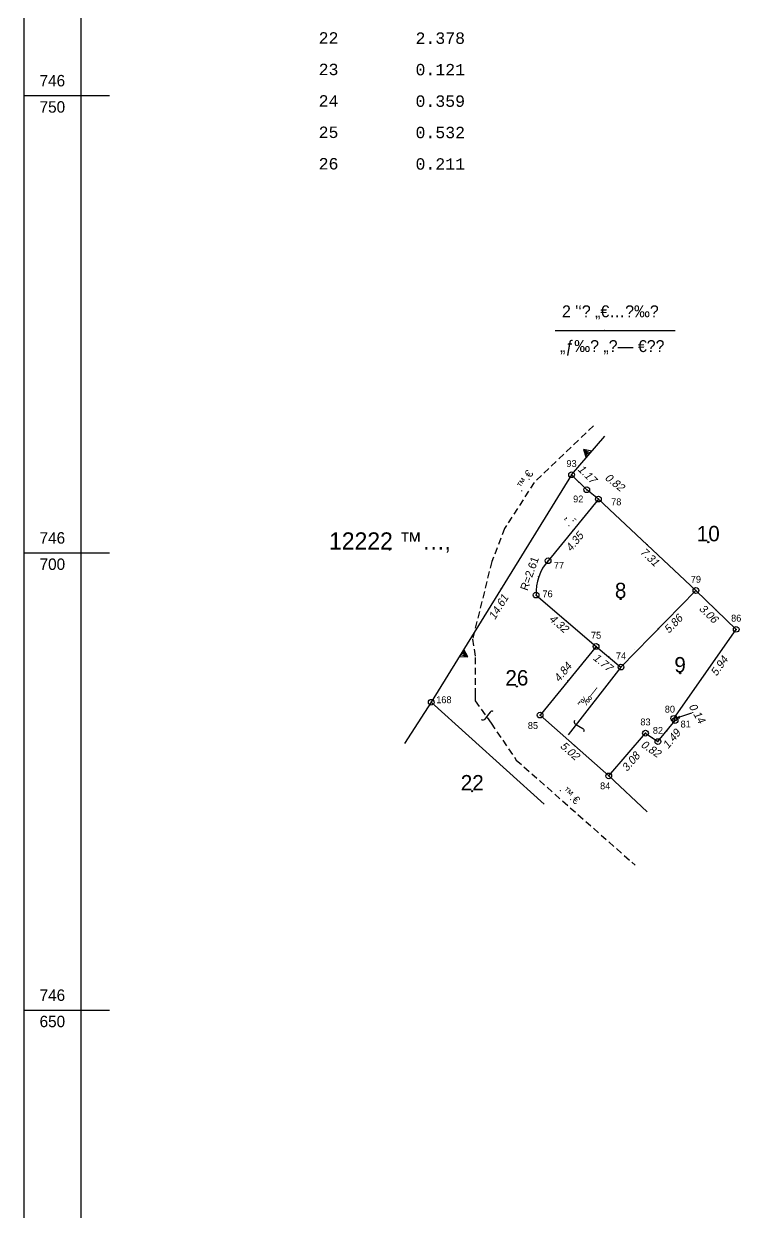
# Model space of a CAD drawing. Header units: millimetres. Extents: x 199469 to 200356, y 746544 to 746866.
# Drawn here: x 199943.8 to 200023.7, y 746627.9 to 746757.8 of the extents above; entities that cross this region are included whole.
import ezdxf
from ezdxf.enums import TextEntityAlignment as Align

# ---------------------------------------------------------------- set-up
doc = ezdxf.new("R2010")
doc.units = ezdxf.units.MM
doc.header["$LTSCALE"] = 3
doc.linetypes.add('DASHED2', pattern=[0.375, 0.25, -0.125])
doc.linetypes.add('HIDDEN', pattern=[0.375, 0.25, -0.125])
for name, color, linetype in [('C1603_1', 7, 'Continuous'), ('C1609_1', 52, 'Continuous'), ('C1611_1', 6, 'Continuous'), ('C1650', 7, 'Continuous'), ('C1650_0_1', 1, 'Continuous'), ('C1656', 7, 'Continuous'), ('C1660_1', 240, 'Continuous'), ('C1680', 7, 'Continuous'), ('C1690', 7, 'Continuous'), ('gvul_temp', 51, 'Continuous'), ('LR_TABLE', 7, 'Continuous'), ('M2200', 80, 'Continuous'), ('M2250', 9, 'Continuous'), ('M2299', 80, 'Continuous'), ('M2404', 9, 'DASHED2'), ('M2602', 9, 'Continuous'), ('M2603', 9, 'Continuous')]:
    doc.layers.add(name, color=color, linetype=linetype)
doc.styles.add('HANIT_TEXT', font='hebtxt')
doc.styles.add('HEBTXT', font='hebtxt')
doc.styles.add('HEBTXT2', font='HEBTXT')
doc.styles.add('TAZAR_HEBTXT', font='HEBTXT')
doc.styles.add('TRHEBTXT', font='hebtxt.shx')
doc.styles.add('TRMONOTXT', font='monotxt')

# ---------------------------------------------------------------- blocks, each defined once
blk = doc.blocks.new('GUSHHORZ')
for points in [[(-10, -10), (650, -10), (650, 490), (-10, 490)], [(0, 0), (640, 0), (640, 480), (0, 480)]]:
    blk.add_lwpolyline(points, close=True)
blk = doc.blocks.new('*X96')
at = {"color": 0}
blk.add_line((200082.5, 746690), (200082.5, 746690), dxfattribs=at)
blk = doc.blocks.new('*X95')
at = {"color": 0}
blk.add_line((200082.5, 746690), (200082.5, 746690), dxfattribs=at)
blk = doc.blocks.new('C1690')
blk.add_lwpolyline([(0.2109170022299525, 1.2313991212561, 0.4142135623730951), (-0.1192575931622262, 0.772068372712515), (0.0070460243564519, 0), (0.1542380995356956, -0.7744655475765754, -0.4142135623730951), (-0.1634102954749075, -1.242546199972279)], format="xyb")
blk = doc.blocks.new('C1603')
at = {"color": 255}
blk.add_circle((0, 0), 0.1, dxfattribs=at)
at = {"style": 'HEBTXT2', "width": 3}
blk.add_attdef('CROSS', text='', height=4, dxfattribs=at).set_placement((0, 1.5), align=Align.MIDDLE)
at = {"style": 'HEBTXT2'}
blk.add_attdef('PARCEL_NAME', text='', height=2.7, dxfattribs=at).set_placement((0, 1.5), align=Align.MIDDLE)
at = {"style": 'HEBTXT2', "flags": 1}
for tag, p in [('PARCEL_STATUS', (0, -2.5)), ('GUSH', (0, -1)), ('PARCEL_SOURCE', (0, -4)), ('LEGAL_AREA', (0, -5.5)), ('PARCEL_PREVIOUS', (0, -8.5)), ('CALC_AREA', (0, -7)), ('GUSH_PREVIOUS', (0, -10)), ('TABA_MIGRASH', (0, -13)), ('TABA_PLAN', (0, -11.5)), ('TABA_YEUD', (0, -14.5)), ('COMMENT', (0, -16))]:
    blk.add_attdef(tag, text='', height=1, dxfattribs=at).set_placement(p, align=Align.MIDDLE)
blk = doc.blocks.new('M2603_P')
at = {"style": 'HANIT_TEXT'}
blk.add_attdef('NAME', text='', height=1.388888888888888, rotation=4.2021672e-09, dxfattribs=at).set_placement((0, 0.5), align=Align.BOTTOM_CENTER)
blk.add_attdef('HEIGHT', text='', height=1.599999999999999, rotation=4.2021672e-09, dxfattribs=at).set_placement((0, -1), align=Align.TOP_CENTER)
at = {"style": 'HANIT_TEXT', "flags": 1}
blk.add_attdef('MARK', text='', height=1.599999999999999, rotation=4.2021672e-09, dxfattribs=at).set_placement((0, -3), align=Align.TOP_CENTER)
blk = doc.blocks.new('M2404_P')
at = {"style": 'HANIT_TEXT'}
blk.add_attdef('NAME', text='', height=1.388888888888888, dxfattribs=at).set_placement((-2.328306e-10, 0.5), align=Align.BOTTOM_CENTER)
blk.add_attdef('HEIGHT', text='', height=1.599999999999999, dxfattribs=at).set_placement((-2.328306e-10, -1), align=Align.TOP_CENTER)
at = {"style": 'HANIT_TEXT', "flags": 1}
blk.add_attdef('MARK', text='', height=1.599999999999999, dxfattribs=at).set_placement((0, -2.999999999767169), align=Align.TOP_CENTER)
blk = doc.blocks.new('C1692')
at = {"color": 255}
blk.add_circle((2.328306e-10, 0), 0.05, dxfattribs=at)
at = {"style": 'HEBTXT2'}
blk.add_attdef('TEXT', text='', height=1.399999999999999, dxfattribs=at).set_placement((2.328306e-10, 1.5), align=Align.MIDDLE)
blk = doc.blocks.new('C1611')
blk.add_circle((0, 0), 0.5)
at = {"color": 255}
blk.add_point((0, 0), dxfattribs=at)
at = {"style": 'HEBTXT2'}
blk.add_attdef('POINT_NAME', text='', height=1.5, dxfattribs=at).set_placement((0, 1.5), align=Align.BOTTOM_CENTER)
blk.add_attdef('MARK_DESC', text='', height=1.199999999999999, dxfattribs=at).set_placement((2, 0), align=Align.MIDDLE_LEFT)
at = {"style": 'HEBTXT2', "flags": 1}
for tag, p in [('MARK', (0, -2)), ('CLASS', (0, -3.5)), ('SOURCE', (0, -5)), ('TOPO', (0, -6.5)), ('HEIGHT', (0, -8)), ('COMMENT', (0, -9.5))]:
    blk.add_attdef(tag, text='', height=1, dxfattribs=at).set_placement(p, align=Align.MIDDLE)
blk = doc.blocks.new('C1609')
blk.add_circle((0, 0), 0.04)
at = {"style": 'HEBTXT', "width": 10}
blk.add_attdef('CROSS', text='', height=1.4, dxfattribs=at).set_placement((0, 1.5), align=Align.CENTER)
at = {"style": 'HEBTXT'}
for tag in ['LEGAL_LENGTH', 'RADIUS']:
    blk.add_attdef(tag, text='', height=1.4, dxfattribs=at).set_placement((0, 1.5), align=Align.CENTER)
at = {"style": 'HEBTXT', "oblique": 12}
blk.add_attdef('CALC_LENGTH', text='', height=1.4, dxfattribs=at).set_placement((0, -1.5), align=Align.TOP_CENTER)
at = {"style": 'HEBTXT', "flags": 1}
for tag, p in [('LINE_NAME', (0, -4)), ('TOPO', (0, -5.5)), ('COMMENT', (0, -7))]:
    blk.add_attdef(tag, text='', height=1, dxfattribs=at).set_placement(p, align=Align.MIDDLE_CENTER)
blk = doc.blocks.new('C1650_PLT')
for p, q in [((-0.04311719935372459, 1.134967032846477), (-0.4041769997362633, -4.400064535298176e-05)), ((-5.350092488312317e-17, 1.210260043551027), (-6.086124371957014e-16, -4.400064535303727e-05)), ((0.03945581444525331, 1.121762100508451), (0.3744068084695465, -4.400064535309278e-05))]:
    blk.add_line(p, q)
blk.add_lwpolyline([(0.7500000000000001, -4.400064535314829e-05), (2.010226348134657e-18, 1.298994105031305), (-0.7500000000000001, -4.400064535292625e-05)], close=True)
blk = doc.blocks.new('HETZ')
for p, q in [((0, 0), (-1, 0.35)), ((-0.3, 0), (-1, 0.35)), ((0, 0), (-1, -0.35)), ((-1, -0.35), (-0.3, 0))]:
    blk.add_line(p, q)
blk = doc.blocks.new('C1656')
at = {"color": 255}
blk.add_circle((0, 0), 0.05, dxfattribs=at)
at = {"style": 'HEBTXT2'}
blk.add_attdef('TEXT', text='', height=3, dxfattribs=at).set_placement((0, 1.312230307143181), align=Align.MIDDLE)
blk = doc.blocks.new('M2')
at = {"layer": 'C1650_0_1'}
for p, q in [((199891.2226167578, 746685.6702387384), (199894.8588797542, 746689.8917200511)), ((199891.2226167578, 746685.6702387384), (199875.8848682355, 746660.7923443643)), ((199875.8848682355, 746660.7923443643), (199872.9571279232, 746656.283696573))]:
    blk.add_line(p, q, dxfattribs=at)
at = {"layer": 'C1660_1'}
for p, q in [((199892.884439858, 746684.0367598569), (199891.2226167578, 746685.6702387384)), ((199894.158239858, 746683.0167598568), (199892.884439858, 746684.0367598569)), ((199894.158239858, 746683.0167598568), (199888.6582398582, 746676.2667598572)), ((199904.8144398581, 746673.0167598568), (199894.158239858, 746683.0167598568)), ((199896.6270398581, 746664.6417598568), (199904.8144398581, 746673.0167598568)), ((199909.2206398581, 746668.7667598568), (199904.8144398581, 746673.0167598568)), ((199887.3456398579, 746672.5167598568), (199893.9044398583, 746666.8967598566)), ((199902.4044398581, 746659.0367598569), (199909.2206398581, 746668.7667598568)), ((199893.9044398583, 746666.8967598566), (199887.784439858, 746659.3967598566)), ((199893.9044398583, 746666.8967598566), (199896.6270398581, 746664.6417598568)), ((199888.2323968725, 746649.6575495218), (199875.8848682355, 746660.7923443643)), ((199887.784439858, 746659.3967598566), (199895.284439858, 746652.7367598569)), ((199900.664439858, 746656.4967598566), (199902.544439858, 746658.7967598569)), ((199902.544439858, 746658.7967598569), (199902.4044398581, 746659.0367598569)), ((199895.284439858, 746652.7367598569), (199899.304439858, 746657.4167598565)), ((199899.304439858, 746657.4167598565), (199900.664439858, 746656.4967598566)), ((199899.5059370519, 746648.8297006474), (199895.284439858, 746652.7367598569))]:
    blk.add_line(p, q, dxfattribs=at)
blk.add_arc((199892.5576059592, 746672.7971552368), 5.219503061583108, 138.3377332757191, 183.0794520062764, dxfattribs=at)
at = {"layer": 'C1680', "linetype": 'Continuous'}
blk.add_line((199904.3317071282, 746659.6006308134), (199902.8043386823, 746659.1100613544), dxfattribs=at)
at = {"layer": 'gvul_temp'}
for p, q in [((199891.2226167578, 746685.6702387384), (199894.8588797542, 746689.8917200511)), ((199891.2226167578, 746685.6702387384), (199875.8848682355, 746660.7923443643)), ((199892.884439858, 746684.0367598569), (199891.2226167578, 746685.6702387384)), ((199894.158239858, 746683.0167598568), (199892.884439858, 746684.0367598569)), ((199894.158239858, 746683.0167598568), (199888.6582398582, 746676.2667598572)), ((199904.8144398581, 746673.0167598568), (199894.158239858, 746683.0167598568)), ((199896.6270398581, 746664.6417598568), (199904.8144398581, 746673.0167598568)), ((199909.2206398581, 746668.7667598568), (199904.8144398581, 746673.0167598568)), ((199887.3456398579, 746672.5167598568), (199893.9044398583, 746666.8967598566)), ((199902.4044398581, 746659.0367598569), (199909.2206398581, 746668.7667598568)), ((199893.9044398583, 746666.8967598566), (199887.784439858, 746659.3967598566)), ((199893.9044398583, 746666.8967598566), (199896.6270398581, 746664.6417598568)), ((199875.8848682355, 746660.7923443643), (199872.9571279232, 746656.283696573)), ((199888.2323968725, 746649.6575495218), (199875.8848682355, 746660.7923443643)), ((199887.784439858, 746659.3967598566), (199895.284439858, 746652.7367598569)), ((199900.664439858, 746656.4967598566), (199902.544439858, 746658.7967598569)), ((199902.544439858, 746658.7967598569), (199902.4044398581, 746659.0367598569)), ((199895.284439858, 746652.7367598569), (199899.304439858, 746657.4167598565)), ((199899.304439858, 746657.4167598565), (199900.664439858, 746656.4967598566)), ((199899.5059370519, 746648.8297006474), (199895.284439858, 746652.7367598569))]:
    blk.add_line(p, q, dxfattribs=at)
blk.add_arc((199892.5576059592, 746672.7971552368), 5.219503061583108, 138.3377332757189, 183.0794520062764, dxfattribs=at)
at = {"layer": 'M2200'}
blk.add_line((199896.6270398581, 746664.6417598568), (199890.8603797471, 746657.2315734883), dxfattribs=at)
at = {"layer": 'M2404', "linetype": 'HIDDEN'}
blk.add_lwpolyline([(199893.6200511789, 746691.0226346535), (199887.144439858, 746684.8367598569), (199883.9044398581, 746679.7967598572), (199882.504439858, 746676.1767598565), (199880.4044398581, 746667.6967598565), (199880.7044398581, 746665.6967598565), (199880.7044398581, 746661.5167598568)], dxfattribs=at)
blk.add_lwpolyline([(199893.6200511789, 746691.0226346535), (199887.144439858, 746684.8367598569), (199883.9044398581, 746679.7967598572), (199882.504439858, 746676.1767598565), (199880.4044398581, 746667.6967598565), (199880.7044398581, 746665.6967598565), (199880.7044398581, 746661.5167598568)], dxfattribs=at)
at = {"layer": 'M2404'}
blk.add_lwpolyline([(199880.7044398581, 746661.5167598568), (199880.7044398581, 746660.9567598565), (199882.424439858, 746658.4967598568), (199885.184439858, 746654.4767598566), (199898.1795641126, 746642.9825161708)], dxfattribs=at)
blk.add_lwpolyline([(199880.7044398581, 746661.5167598568), (199880.7044398581, 746660.9567598565), (199882.424439858, 746658.4967598568), (199885.184439858, 746654.4767598566), (199898.1795641126, 746642.9825161708)], dxfattribs=at)
at = {"layer": 'C1603_1'}
ref = blk.add_blockref('C1603', (199906.1671135704, 746678.300562633), dxfattribs=dict(at, xscale=0.6250000000000002, yscale=0.6250000000000002, zscale=0.6250000000000002))
ref.add_attrib('PARCEL_NAME', '10', dxfattribs={"layer": '0', "height": 1.6875, "style": 'TAZAR_HEBTXT'}).set_placement((199906.1671135704, 746679.2380626331), align=Align.MIDDLE)
ref = blk.add_blockref('C1603', (199896.5895229185, 746672.0780097746), dxfattribs=dict(at, xscale=0.6250000000000002, yscale=0.6250000000000002, zscale=0.6250000000000002))
ref.add_attrib('PARCEL_NAME', '8', dxfattribs={"layer": '0', "height": 1.6875, "style": 'TAZAR_HEBTXT'}).set_placement((199896.5895229185, 746673.0155097747), align=Align.MIDDLE)
ref = blk.add_blockref('C1603', (199903.0877813782, 746663.9596568723), dxfattribs=dict(at, xscale=0.6250000000000002, yscale=0.6250000000000002, zscale=0.6250000000000002))
ref.add_attrib('PARCEL_NAME', '9', dxfattribs={"layer": '0', "height": 1.6875, "style": 'TAZAR_HEBTXT'}).set_placement((199903.0877813782, 746664.8971568726), align=Align.MIDDLE)
ref = blk.add_blockref('C1603', (199885.2502768433, 746662.5312503763), dxfattribs=dict(at, xscale=0.6250000000000002, yscale=0.6250000000000002, zscale=0.6250000000000002))
ref.add_attrib('PARCEL_NAME', '26', dxfattribs={"layer": '0', "height": 1.6875, "style": 'TAZAR_HEBTXT'}).set_placement((199885.2502768433, 746663.4687503766), align=Align.MIDDLE)
ref = blk.add_blockref('C1603', (199880.3715333403, 746651.069096386), dxfattribs=dict(at, xscale=0.6250000000000002, yscale=0.6250000000000002, zscale=0.6250000000000002))
ref.add_attrib('PARCEL_NAME', '22', dxfattribs={"layer": '0', "height": 1.6875, "style": 'TAZAR_HEBTXT'}).set_placement((199880.3715333403, 746652.006596386), align=Align.MIDDLE)
at = {"layer": 'C1609_1', "linetype": 'DASHED2'}
ref = blk.add_blockref('C1609', (199892.0535283079, 746684.8534992975), dxfattribs=dict(at, xscale=0.625, yscale=0.625, zscale=0.625, rotation=315.4928119074929))
ref.add_attrib('CALC_LENGTH', '1.17', dxfattribs={"layer": '0', "height": 0.8750000000000001, "rotation": 315.4928119129751, "style": 'HEBTXT2', "oblique": 11.99999999999995}).set_placement((199893.2497567291, 746686.0404355036), align=Align.TOP_CENTER)
ref = blk.add_blockref('C1609', (199893.521339858, 746683.5267598568), dxfattribs=dict(at, xscale=0.625, yscale=0.625, zscale=0.625, rotation=321.3138715479263))
ref.add_attrib('CALC_LENGTH', '0.82', dxfattribs={"layer": '0', "height": 0.8750000000000001, "rotation": 321.3138715514229, "style": 'HEBTXT2', "oblique": 12.00000000000003}).set_placement((199896.2223211851, 746685.1870504331), align=Align.TOP_CENTER)
ref = blk.add_blockref('C1609', (199891.4082398581, 746679.6417598568), dxfattribs=dict(at, xscale=0.625, yscale=0.625, zscale=0.625, rotation=50.82634202977572))
ref.add_attrib('CALC_LENGTH', '4.35', dxfattribs={"layer": '0', "height": 0.875, "rotation": 50.82634203214123, "style": 'HEBTXT2', "oblique": 12.00000000000003}).set_placement((199891.20342825, 746678.6305344161), align=Align.TOP_CENTER)
ref = blk.add_blockref('C1609', (199899.486339858, 746678.0167598568), dxfattribs=dict(at, xscale=0.625, yscale=0.625, zscale=0.625, rotation=316.8195433110974))
ref.add_attrib('CALC_LENGTH', '7.31', dxfattribs={"layer": '0', "height": 0.875, "rotation": 316.8195433135774, "style": 'HEBTXT2', "oblique": 11.99999999999995}).set_placement((199900.0768902888, 746677.0037762013), align=Align.TOP_CENTER)
ref = blk.add_blockref('C1609', (199887.6311753421, 746674.5215373246), dxfattribs=dict(at, xscale=0.625, yscale=0.625, zscale=0.625, rotation=70.70859264049722))
ref.add_attrib('RADIUS', 'R=2.61', dxfattribs={"layer": '0', "height": 0.8750000000000001, "rotation": 70.70859264072895, "style": 'HEBTXT2'}).set_placement((199887.0412687744, 746674.728020354), align=Align.CENTER)
ref = blk.add_blockref('C1609', (199883.5537424966, 746673.2312915514), dxfattribs=dict(at, xscale=0.625, yscale=0.625, zscale=0.625, rotation=58.34528895046524))
ref.add_attrib('CALC_LENGTH', '14.61', dxfattribs={"layer": '0', "height": 0.875, "rotation": 58.34528895581654, "style": 'HEBTXT2', "oblique": 12.00000000000003}).set_placement((199882.8607390255, 746671.4467750556), align=Align.TOP_CENTER)
ref = blk.add_blockref('C1609', (199900.720739858, 746668.8292598568), dxfattribs=dict(at, xscale=0.625, yscale=0.625, zscale=0.625, rotation=45.64895356921168))
ref.add_attrib('CALC_LENGTH', '5.86', dxfattribs={"layer": '0', "height": 0.875, "rotation": 45.64895357531155, "style": 'HEBTXT2', "oblique": 11.99999999999995}).set_placement((199902.0235518299, 746669.6833371265), align=Align.TOP_CENTER)
ref = blk.add_blockref('C1609', (199907.0175398581, 746670.8917598571), dxfattribs=dict(at, xscale=0.625, yscale=0.625, zscale=0.625, rotation=316.0337826728577))
ref.add_attrib('CALC_LENGTH', '3.06', dxfattribs={"layer": '0', "height": 0.8750000000000001, "rotation": 316.0337826782984, "style": 'HEBTXT2', "oblique": 11.99999999999995}).set_placement((199906.5177938414, 746670.7946507367), align=Align.TOP_CENTER)
ref = blk.add_blockref('C1609', (199890.6250398581, 746669.7067598569), dxfattribs=dict(at, xscale=0.625, yscale=0.625, zscale=0.625, rotation=319.4079150893158))
ref.add_attrib('CALC_LENGTH', '4.32', dxfattribs={"layer": '0', "height": 0.8749999999999998, "rotation": 319.4079150964124, "style": 'HEBTXT2', "oblique": 11.99999999999995}).set_placement((199890.1240869354, 746669.7284092105), align=Align.TOP_CENTER)
ref = blk.add_blockref('C1609', (199890.8444398582, 746663.1467598564), dxfattribs=dict(at, xscale=0.625, yscale=0.625, zscale=0.625, rotation=50.78555486338416))
ref.add_attrib('CALC_LENGTH', '4.84', dxfattribs={"layer": '0', "height": 0.8750000000000001, "rotation": 50.7855548670127, "style": 'HEBTXT2', "oblique": 11.99999999999995}).set_placement((199889.9083217423, 746664.3596035324), align=Align.TOP_CENTER)
ref = blk.add_blockref('C1609', (199895.2657398582, 746665.7692598569), dxfattribs=dict(at, xscale=0.625, yscale=0.625, zscale=0.625, rotation=320.3666647672003))
ref.add_attrib('CALC_LENGTH', '1.77', dxfattribs={"layer": '0', "height": 0.875, "rotation": 320.3666647694674, "style": 'HEBTXT2', "oblique": 12.00000000000003}).set_placement((199894.9282651345, 746665.4809123497), align=Align.TOP_CENTER)
ref = blk.add_blockref('C1609', (199905.8125398581, 746663.9017598568), dxfattribs=dict(at, xscale=0.625, yscale=0.625, zscale=0.625, rotation=54.98743424876528))
ref.add_attrib('CALC_LENGTH', '5.94', dxfattribs={"layer": '0', "height": 0.8750000000000001, "rotation": 54.98743425124979, "style": 'HEBTXT2', "oblique": 11.99999999999995}).set_placement((199906.9993988326, 746665.0128793701), align=Align.TOP_CENTER)
ref = blk.add_blockref('C1609', (199902.474439858, 746658.9167598567), dxfattribs=dict(at, xscale=0.6250000000000001, yscale=0.6250000000000001, zscale=0.6250000000000001, rotation=300.2564371566172))
ref.add_attrib('CALC_LENGTH', '0.14', dxfattribs={"layer": '0', "height": 0.875, "rotation": 300.2564371606485, "style": 'HEBTXT2', "oblique": 12.00000000000003}).set_placement((199905.3239824515, 746659.8160102044), align=Align.TOP_CENTER)
ref = blk.add_blockref('C1609', (199901.604439858, 746657.6467598567), dxfattribs=dict(at, xscale=0.625, yscale=0.625, zscale=0.625, rotation=50.73773467339736))
ref.add_attrib('CALC_LENGTH', '1.49', dxfattribs={"layer": '0', "height": 0.8750000000000001, "rotation": 50.73773467868991, "style": 'HEBTXT2', "oblique": 11.99999999999995}).set_placement((199901.811941012, 746657.0650005285), align=Align.TOP_CENTER)
ref = blk.add_blockref('C1609', (199891.534439858, 746656.0667598568), dxfattribs=dict(at, xscale=0.625, yscale=0.625, zscale=0.625, rotation=318.3949235434708))
ref.add_attrib('CALC_LENGTH', '5.02', dxfattribs={"layer": '0', "height": 0.875, "rotation": 318.3949235454997, "style": 'HEBTXT2', "oblique": 11.99999999999995}).set_placement((199891.3399403797, 746655.810828551), align=Align.TOP_CENTER)
ref = blk.add_blockref('C1609', (199899.984439858, 746656.9567598565), dxfattribs=dict(at, xscale=0.6250000000000001, yscale=0.6250000000000001, zscale=0.6250000000000001, rotation=325.9228047217496))
ref.add_attrib('CALC_LENGTH', '0.82', dxfattribs={"layer": '0', "height": 0.8750000000000001, "rotation": 325.9228047268564, "style": 'HEBTXT2', "oblique": 11.99999999999995}).set_placement((199900.1439367709, 746656.0720046622), align=Align.TOP_CENTER)
ref = blk.add_blockref('C1609', (199897.294439858, 746655.0767598565), dxfattribs=dict(at, xscale=0.625, yscale=0.625, zscale=0.625, rotation=49.33826678949355))
ref.add_attrib('CALC_LENGTH', '3.08', dxfattribs={"layer": '0', "height": 0.875, "rotation": 49.33826679340667, "style": 'HEBTXT2', "oblique": 12.00000000000003}).set_placement((199897.3624690717, 746654.5857183641), align=Align.TOP_CENTER)
at = {"layer": 'C1611_1', "linetype": 'DASHED2'}
ref = blk.add_blockref('C1611', (199891.2226167578, 746685.6702387384, 100), dxfattribs=dict(at, xscale=0.625, yscale=0.625, zscale=0.625))
ref.add_attrib('POINT_NAME', '93', dxfattribs={"layer": '0', "height": 0.75, "style": 'HEBTXT2'}).set_placement((199891.2226167578, 746686.2952387386, 100), align=Align.BOTTOM_CENTER)
ref = blk.add_blockref('C1611', (199892.884439858, 746684.0367598569, 100), dxfattribs=dict(at, xscale=0.625, yscale=0.625, zscale=0.625))
ref.add_attrib('POINT_NAME', '92', dxfattribs={"layer": '0', "height": 0.75, "style": 'HEBTXT2'}).set_placement((199891.9549388715, 746682.4236130227, 100), align=Align.BOTTOM_CENTER)
ref = blk.add_blockref('C1611', (199894.158239858, 746683.0167598568, 100), dxfattribs=dict(at, xscale=0.625, yscale=0.625, zscale=0.625))
ref.add_attrib('POINT_NAME', '78', dxfattribs={"layer": '0', "height": 0.75, "style": 'HEBTXT2'}).set_placement((199896.1094495161, 746682.109454328, 100), align=Align.BOTTOM_CENTER)
ref = blk.add_blockref('C1611', (199888.6582398582, 746676.2667598572, 100), dxfattribs=dict(at, xscale=0.625, yscale=0.625, zscale=0.625))
ref.add_attrib('POINT_NAME', '77', dxfattribs={"layer": '0', "height": 0.75, "style": 'HEBTXT2'}).set_placement((199889.8480923415, 746675.1680812167, 100), align=Align.BOTTOM_CENTER)
ref = blk.add_blockref('C1611', (199904.8144398581, 746673.0167598568, 100), dxfattribs=dict(at, xscale=0.625, yscale=0.625, zscale=0.625))
ref.add_attrib('POINT_NAME', '79', dxfattribs={"layer": '0', "height": 0.75, "style": 'HEBTXT2'}).set_placement((199904.8144398581, 746673.6417598568, 100), align=Align.BOTTOM_CENTER)
ref = blk.add_blockref('C1611', (199887.3456398579, 746672.5167598571, 100), dxfattribs=dict(at, xscale=0.625, yscale=0.625, zscale=0.625))
ref.add_attrib('POINT_NAME', '76', dxfattribs={"layer": '0', "height": 0.75, "style": 'HEBTXT2'}).set_placement((199888.6011759498, 746672.0471655607, 100), align=Align.BOTTOM_CENTER)
ref = blk.add_blockref('C1611', (199909.2206398581, 746668.7667598568, 100), dxfattribs=dict(at, xscale=0.625, yscale=0.625, zscale=0.625))
ref.add_attrib('POINT_NAME', '86', dxfattribs={"layer": '0', "height": 0.75, "style": 'HEBTXT2'}).set_placement((199909.2206398582, 746669.3917598571, 100), align=Align.BOTTOM_CENTER)
ref = blk.add_blockref('C1611', (199893.9044398583, 746666.8967598566, 100), dxfattribs=dict(at, xscale=0.625, yscale=0.625, zscale=0.625))
ref.add_attrib('POINT_NAME', '75', dxfattribs={"layer": '0', "height": 0.75, "style": 'HEBTXT2'}).set_placement((199893.9044398583, 746667.5217598567, 100), align=Align.BOTTOM_CENTER)
ref = blk.add_blockref('C1611', (199896.6270398581, 746664.6417598568, 100), dxfattribs=dict(at, xscale=0.625, yscale=0.625, zscale=0.625))
ref.add_attrib('POINT_NAME', '74', dxfattribs={"layer": '0', "height": 0.75, "style": 'HEBTXT2'}).set_placement((199896.6270398581, 746665.2667598571, 100), align=Align.BOTTOM_CENTER)
ref = blk.add_blockref('C1611', (199875.8848682355, 746660.7923443643, 100), dxfattribs=dict(at, xscale=0.625, yscale=0.625, zscale=0.625))
ref.add_attrib('POINT_NAME', '168', dxfattribs={"layer": '0', "height": 0.75, "style": 'HEBTXT2'}).set_placement((199877.2682556633, 746660.4701414425, 100), align=Align.BOTTOM_CENTER)
ref = blk.add_blockref('C1611', (199902.4044398581, 746659.0367598569, 100), dxfattribs=dict(at, xscale=0.625, yscale=0.625, zscale=0.625))
ref.add_attrib('POINT_NAME', '80', dxfattribs={"layer": '0', "height": 0.75, "style": 'HEBTXT2'}).set_placement((199901.9716463799, 746659.4400471121, 100), align=Align.BOTTOM_CENTER)
ref = blk.add_blockref('C1611', (199887.784439858, 746659.3967598566, 100), dxfattribs=dict(at, xscale=0.625, yscale=0.625, zscale=0.625))
ref.add_attrib('POINT_NAME', '85', dxfattribs={"layer": '0', "height": 0.75, "style": 'HEBTXT2'}).set_placement((199887.0036348326, 746657.6491438918, 100), align=Align.BOTTOM_CENTER)
ref = blk.add_blockref('C1611', (199899.304439858, 746657.4167598565, 100), dxfattribs=dict(at, xscale=0.625, yscale=0.625, zscale=0.625))
ref.add_attrib('POINT_NAME', '83', dxfattribs={"layer": '0', "height": 0.75, "style": 'HEBTXT2'}).set_placement((199899.3044398581, 746658.0417598567, 100), align=Align.BOTTOM_CENTER)
ref = blk.add_blockref('C1611', (199902.544439858, 746658.7967598569, 100), dxfattribs=dict(at, xscale=0.625, yscale=0.625, zscale=0.625))
ref.add_attrib('POINT_NAME', '81', dxfattribs={"layer": '0', "height": 0.75, "style": 'HEBTXT2'}).set_placement((199903.6973907646, 746657.8101334205, 100), align=Align.BOTTOM_CENTER)
ref = blk.add_blockref('C1611', (199900.664439858, 746656.4967598566, 100), dxfattribs=dict(at, xscale=0.625, yscale=0.625, zscale=0.625))
ref.add_attrib('POINT_NAME', '82', dxfattribs={"layer": '0', "height": 0.75, "style": 'HEBTXT2'}).set_placement((199900.6644398581, 746657.1217598567, 100), align=Align.BOTTOM_CENTER)
ref = blk.add_blockref('C1611', (199895.284439858, 746652.7367598569, 100), dxfattribs=dict(at, xscale=0.625, yscale=0.625, zscale=0.625))
ref.add_attrib('POINT_NAME', '84', dxfattribs={"layer": '0', "height": 0.75, "style": 'HEBTXT2'}).set_placement((199894.9010105645, 746651.0517950947, 100), align=Align.BOTTOM_CENTER)
at = {"layer": 'C1650', "linetype": 'DASHED2', "xscale": 0.625, "yscale": 0.625, "zscale": 0.625}
for p, rotation in [((199893.1328917616, 746687.8879524294), 49.25933301351607), ((199879.2082007031, 746666.1828039862), 238.3452889504652)]:
    blk.add_blockref('C1650_PLT', p, dxfattribs=dict(at, rotation=rotation))
at = {"layer": 'C1656', "xscale": 0.6249999999999997, "yscale": 0.6249999999999997, "zscale": 0.6249999999999997}
blk.add_blockref('C1656', (199871.3400134587, 746677.4526188707), dxfattribs=at).add_auto_attribs({'TEXT': '12222 ™…‚'})
at = {"layer": 'C1680', "linetype": 'DASHED2', "xscale": 0.25, "yscale": 0.25, "zscale": 0.25, "rotation": 197.8062944825527}
blk.add_blockref('HETZ', (199902.8043386823, 746659.1100613544), dxfattribs=at)
at = {"layer": 'C1690', "xscale": 0.625, "yscale": 0.625, "zscale": 0.625}
for p, rotation in [((199882.0220770758, 746659.3349389194), 314.0963560126926), ((199892.0150568233, 746658.1750685488), 47.95839033349796)]:
    blk.add_blockref('C1690', p, dxfattribs=dict(at, rotation=rotation))
at = {"layer": 'M2250'}
ref = blk.add_blockref('C1692', (199894.3327789045, 746661.6926239308), dxfattribs=dict(at, xscale=0.6249999999999997, yscale=0.6249999999999997, zscale=0.6249999999999997))
ref.add_attrib('TEXT', '˜‰—', dxfattribs={"layer": '0', "height": 0.8749999999999996, "rotation": 51.30489922737222, "style": 'HEBTXT2'}).set_placement((199893.0625083231, 746661.4109156285), align=Align.MIDDLE)
at = {"layer": 'M2299', "xscale": 2, "yscale": 2, "zscale": 2}
for name in ['*X96', '*X95']:
    blk.add_blockref(name, (-200266.9355601419, -746713.4832401432), dxfattribs=at)
at = {"layer": 'M2404'}
ref = blk.add_blockref('M2404_P', (199886.905732605, 746684.465437463), dxfattribs=dict(at, xscale=0.625, yscale=0.625, zscale=0.625, rotation=57.26477372815995))
ref.add_attrib('NAME', '.™.€', dxfattribs={"layer": '0', "height": 0.875, "rotation": 57.26477372909471, "style": 'HANIT_TEXT'}).set_placement((199886.6428643314, 746684.6344242102), align=Align.BOTTOM_CENTER)
ref = blk.add_blockref('M2404_P', (199899.6841036196, 746641.6517444605), dxfattribs=dict(at, xscale=0.625, yscale=0.625, zscale=0.625, rotation=318.507101401352))
ref.add_attrib('NAME', '.™.€', dxfattribs={"layer": '0', "height": 0.875, "rotation": 318.5071014008331, "style": 'HANIT_TEXT'}).set_placement((199890.5859705101, 746650.1818424754), align=Align.BOTTOM_CENTER)
at = {"layer": 'M2603', "xscale": 0.625, "yscale": 0.625, "zscale": 0.625, "rotation": 49.64936454656804}
blk.add_blockref('M2603_P', (199891.7367575821, 746680.0554864006), dxfattribs=at).add_auto_attribs({'NAME': '.˜.‚'})
blk = doc.blocks.new('LR_TABLE')
at = {"style": 'TRMONOTXT', "flags": 1}
blk.add_attdef('ROW_NUM', text='', height=2, dxfattribs=at).set_placement((-70.00000000005821, -3.749999999767169), align=Align.RIGHT)
at = {"color": 0, "style": 'TRMONOTXT'}
blk.add_attdef('PARCEL_NAME', text='', height=2, dxfattribs=at).set_placement((-57.83263244270346, -3.748607626184821), align=Align.RIGHT)
blk.add_attdef('CALC_AREA', text='', height=2, dxfattribs=at).set_placement((-40.02594687312376, -3.784387051127851), align=Align.CENTER)

msp = doc.modelspace()

# ---------------------------------------------------------------- linework, layer by layer
at = {"layer": 'C1680'}
for p, q in [((199943.75, 746750), (199950, 746750)), ((199950, 746750), (199953.125, 746750)), ((200001.8338653512, 746724.3088805665), (200014.9377718513, 746724.3088805665)), ((199943.75, 746700), (199950, 746700)), ((199950, 746700), (199953.125, 746700)), ((199943.75, 746650), (199950, 746650)), ((199950, 746650), (199953.125, 746650))]:
    msp.add_line(p, q, dxfattribs=at)

# ---------------------------------------------------------------- block references
at = {"layer": 'C1680', "xscale": 0.625, "yscale": 0.625, "zscale": 0.625}
msp.add_blockref('GUSHHORZ', (199950, 746550), dxfattribs=at)
at = {"layer": 'C1680'}
ref = msp.add_blockref('C1692', (200007.2335947689, 746724.3088805665), dxfattribs=dict(at, xscale=0.625, yscale=0.625, zscale=0.625))
ref.add_attrib('TEXT', "2 '‘\x8e „€…\x8c‰\x8e", dxfattribs={"layer": '0', "height": 1.3, "style": 'HEBTXT2'}).set_placement((200007.8618460259, 746726.2913077325), align=Align.MIDDLE)
ref = msp.add_blockref('C1692', (200007.2335947691, 746724.3088805665), dxfattribs=dict(at, xscale=0.6249999999999997, yscale=0.6249999999999997, zscale=0.6249999999999997))
ref.add_attrib('TEXT', '„ƒ‰\x8e „\x90— €\x8c\x8c', dxfattribs={"layer": '0', "height": 1.3, "style": 'HEBTXT2'}).set_placement((200008.0672014874, 746722.4194357), align=Align.MIDDLE)
at = {"layer": 'LR_TABLE', "xscale": 0.625, "yscale": 0.625, "zscale": 0.625}
for p, values in [((200014.2864160121, 746758.0126232622), {'PARCEL_NAME': '22', 'CALC_AREA': '2.378'}), ((200014.2864160121, 746754.5689277706), {'PARCEL_NAME': '23', 'CALC_AREA': '0.121'}), ((200014.2864160121, 746751.1249544101), {'PARCEL_NAME': '24', 'CALC_AREA': '0.359'}), ((200014.2864160121, 746747.6951722669), {'PARCEL_NAME': '25', 'CALC_AREA': '0.532'}), ((200014.2864160121, 746744.2544138902), {'PARCEL_NAME': '26', 'CALC_AREA': '0.211'})]:
    msp.add_blockref('LR_TABLE', p, dxfattribs=at).add_auto_attribs(values)
at = {"layer": 'M2602', "linetype": 'DASHED2'}
msp.add_blockref('M2', (112.3930305565009, 22.85917996102944), dxfattribs=at)

# ---------------------------------------------------------------- texts
at = {"layer": 'C1680', "style": 'TRHEBTXT'}
for p in [(199946.875, 746750.625), (199946.875, 746700.625), (199946.875, 746650.625)]:
    msp.add_text('746', height=1.25, dxfattribs=at).set_placement(p, align=Align.BOTTOM_CENTER)
for s, p in [('750', (199946.875, 746749.375)), ('700', (199946.875, 746699.375)), ('650', (199946.875, 746649.375))]:
    msp.add_text(s, height=1.25, dxfattribs=at).set_placement(p, align=Align.TOP_CENTER)

doc.saveas('drawing.dxf')
